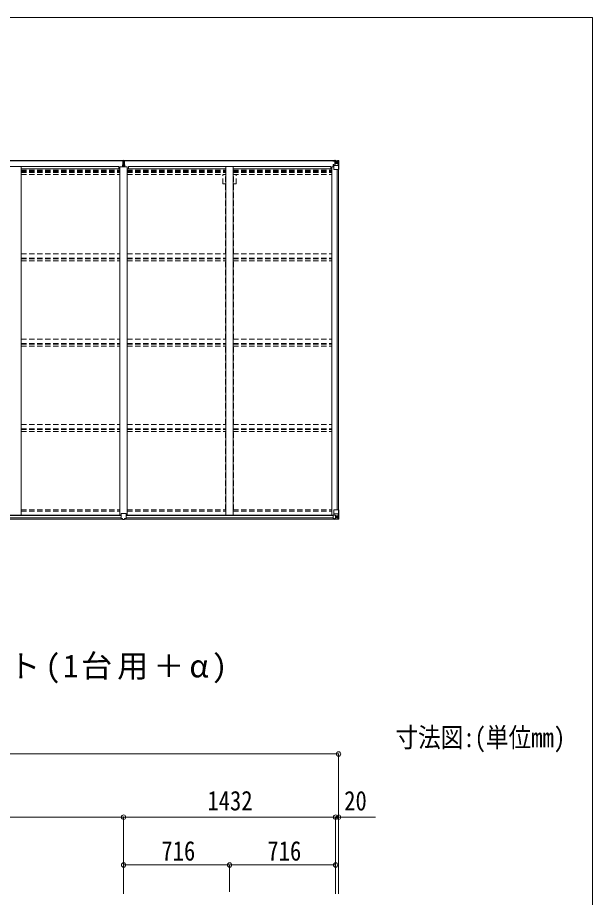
# Model space of a CAD drawing. Units: millimetres at full size, sheet at 1:30. Extents: x -20750 to 2444, y -5820 to 5820.
# Drawn here: x -1863 to 2020, y -123 to 5820 of the extents above; entities that cross this region are included whole.
import ezdxf
from ezdxf.enums import TextEntityAlignment as Align

# ---------------------------------------------------------------- set-up
doc = ezdxf.new("R2010")
doc.units = ezdxf.units.MM
doc.header["$LTSCALE"] = 30
doc.header["$PDMODE"] = 32
doc.header["$PDSIZE"] = 30
doc.linetypes.add('DASHED1', pattern=[1.8, 1.2, -0.6])
for name, color, linetype, lineweight in [('0-3_ELV2', 4, 'Continuous', 9), ('0-4_TABLE1', 6, 'Continuous', 9), ('0-6_OTH_LINE', 6, 'Continuous', 9), ('F-0_240', 7, 'Continuous', 9)]:
    doc.layers.add(name, color=color, linetype=linetype, lineweight=lineweight)
doc.styles.add('ＭＳ ゴシック', font='')
doc.styles.get('ＭＳ ゴシック').set_extended_font_data('MS Gothic')

msp = doc.modelspace()

# ---------------------------------------------------------------- linework, layer by layer
at = {"layer": '0-3_ELV2'}
for p, q in [((-6157.2, 4854.04), (-1153.19, 4854.04)), ((-6157.2, 4851.89), (-1153.19, 4851.89)), ((-1140.19, 4854.04), (283.81, 4854.04)), ((-1140.19, 4851.89), (283.81, 4851.89)), ((-6126.2, 4813.75), (-1179.19, 4813.75)), ((-1837.69, 4813.74), (-1837.69, 2457.94)), ((-1837.69, 4798.24), (-1171.69, 4798.24)), ((-1179.19, 4798.24), (-1179.19, 4813.75)), ((-1171.69, 2457.94), (-1171.69, 4811.92)), ((-1171.69, 4811.92), (-1121.69, 4811.92)), ((-1121.69, 2457.94), (-1121.69, 4811.92)), ((-1121.69, 4798.24), (-455.69, 4798.24)), ((-1114.19, 4813.75), (252.8, 4813.75)), ((-1114.19, 4798.24), (-1114.19, 4813.75)), ((-455.69, 2457.94), (-455.69, 4813.75)), ((-405.69, 2457.94), (-405.69, 4813.75)), ((-405.69, 4798.24), (260.3, 4798.24)), ((252.8, 4798.24), (252.8, 4813.75)), ((260.3, 4811.92), (260.3, 2457.94)), ((260.3, 4811.92), (273.31, 4811.92)), ((295.6, 4793.27), (295.6, 2493.96)), ((305.3, 4793.27), (305.3, 2493.96)), ((-6153.96, 2457.94), (-1163.19, 2457.94)), ((-6142.2, 2455.68), (-1163.19, 2455.68)), ((-6142.2, 2440.06), (-1163.19, 2440.06)), ((-1130.19, 2457.94), (280.57, 2457.94)), ((-1130.19, 2455.68), (268.81, 2455.68)), ((-1130.19, 2440.06), (268.81, 2440.06)), ((-6152.2, 2432.17), (-1153.19, 2432.17)), ((-1140.19, 2432.17), (278.81, 2432.17))]:
    msp.add_line(p, q, dxfattribs=at)
at = {"layer": '0-3_ELV2', "linetype": 'DASHED1'}
for p, q in [((-1837.69, 4789.84), (-1171.69, 4789.84)), ((-1837.69, 4781.64), (-1171.69, 4781.64)), ((-1837.69, 4777.72), (-1171.69, 4777.72)), ((-1837.69, 4772.64), (-1171.69, 4772.64)), ((-1837.69, 4759.63), (-1171.69, 4759.63)), ((-1121.69, 4789.84), (-455.69, 4789.84)), ((-1121.69, 4781.64), (-455.69, 4781.64)), ((-1121.69, 4777.72), (-455.69, 4777.72)), ((-1121.69, 4772.64), (-455.69, 4772.64)), ((-1121.69, 4759.63), (-455.69, 4759.63)), ((-475.9, 4698.04), (-475.9, 4759.63)), ((-458.2, 4223.89), (-458.2, 4759.63)), ((-405.69, 4789.84), (260.3, 4789.84)), ((-405.69, 4781.64), (260.3, 4781.64)), ((-405.69, 4777.72), (260.3, 4777.72)), ((-405.69, 4772.64), (260.3, 4772.64)), ((-405.69, 4759.63), (260.3, 4759.63)), ((-403.2, 4223.89), (-403.2, 4759.63)), ((-385.5, 4698.04), (-385.5, 4759.63)), ((-475.9, 4698.04), (-458.2, 4698.04)), ((-403.2, 4698.04), (-385.5, 4698.04)), ((-1837.69, 4223.89), (-1171.69, 4223.89)), ((-1121.69, 4223.89), (-455.69, 4223.89)), ((-405.69, 4223.89), (260.27, 4223.89)), ((-1837.69, 4194.16), (-1171.69, 4194.16)), ((-1837.69, 4189.61), (-1171.69, 4189.61)), ((-1837.69, 4176.6), (-1171.69, 4176.6)), ((-1121.69, 4194.16), (-455.69, 4194.16)), ((-1121.69, 4189.61), (-455.69, 4189.61)), ((-1121.69, 4176.6), (-455.69, 4176.6)), ((-458.2, 3647.69), (-458.2, 4176.6)), ((-405.69, 4194.16), (260.27, 4194.16)), ((-405.69, 4189.61), (260.27, 4189.61)), ((-405.69, 4176.6), (260.27, 4176.6)), ((-403.2, 3647.69), (-403.2, 4176.6)), ((-1837.69, 3647.81), (-1171.69, 3647.81)), ((-1121.69, 3647.81), (-455.69, 3647.81)), ((-405.69, 3647.81), (260.27, 3647.81)), ((-1837.69, 3618.08), (-1171.69, 3618.08)), ((-1837.69, 3613.53), (-1171.69, 3613.53)), ((-1837.69, 3600.52), (-1171.69, 3600.52)), ((-1121.69, 3618.08), (-455.69, 3618.08)), ((-1121.69, 3613.53), (-455.69, 3613.53)), ((-1121.69, 3600.52), (-455.69, 3600.52)), ((-458.2, 3071.61), (-458.2, 3599.33)), ((-405.69, 3618.08), (260.27, 3618.08)), ((-405.69, 3613.53), (260.27, 3613.53)), ((-405.69, 3600.52), (260.27, 3600.52)), ((-403.2, 3071.61), (-403.2, 3599.33)), ((-1837.69, 3071.74), (-1171.69, 3071.74)), ((-1837.69, 3042), (-1171.69, 3042)), ((-1837.69, 3037.45), (-1171.69, 3037.45)), ((-1121.69, 3071.74), (-455.69, 3071.74)), ((-1121.69, 3042), (-455.69, 3042)), ((-1121.69, 3037.45), (-455.69, 3037.45)), ((-405.69, 3071.74), (260.27, 3071.74)), ((-405.69, 3042), (260.27, 3042)), ((-405.69, 3037.45), (260.27, 3037.45)), ((-1837.69, 3024.44), (-1171.69, 3024.44)), ((-1121.69, 3024.44), (-455.69, 3024.44)), ((-458.2, 2494.11), (-458.2, 3023.25)), ((-405.69, 3024.44), (260.27, 3024.44)), ((-403.2, 2494.11), (-403.2, 3023.25)), ((-1837.69, 2494.11), (-1171.69, 2494.11)), ((-1837.69, 2485.77), (-1171.69, 2485.77)), ((-1121.69, 2494.11), (-455.69, 2494.11)), ((-1121.69, 2485.77), (-455.69, 2485.77)), ((-405.69, 2494.11), (260.3, 2494.11)), ((-405.69, 2485.77), (260.3, 2485.77))]:
    msp.add_line(p, q, dxfattribs=at)
at = {"layer": '0-4_TABLE1'}
for p, q in [((-1155.19, 4824.68), (-1148.19, 4824.74)), ((-1155.19, 4811.92), (-1155.19, 4824.68)), ((-1148.19, 4824.24), (-1155.19, 4824.18)), ((-1155.19, 4823.3), (-1148.19, 4823.24)), ((-1148.19, 4822.74), (-1155.19, 4822.8)), ((-1153.19, 4855.74), (-1146.69, 4856.14)), ((-1153.19, 4851.24), (-1153.19, 4855.74)), ((-1148.19, 4853.05), (-1153.19, 4852.74)), ((-1152.19, 4850.24), (-1148.19, 4850.24)), ((-1152.19, 4824.71), (-1152.19, 4850.24)), ((-1152.19, 4848.41), (-1148.19, 4848.34)), ((-1152.19, 4844.81), (-1148.19, 4844.74)), ((-1152.19, 4836.58), (-1148.19, 4836.54)), ((-1146.69, 4853.13), (-1148.19, 4853.04)), ((-1148.19, 4853.04), (-1148.19, 4811.92)), ((-1148.19, 4839.53), (-1145.19, 4839.53)), ((-1148.19, 4832.45), (-1145.19, 4832.45)), ((-1148.19, 4822.81), (-1145.19, 4822.81)), ((-1148.19, 4815.74), (-1145.19, 4815.74)), ((-1146.69, 4856.14), (-1140.19, 4855.74)), ((-1146.69, 4856.14), (-1146.69, 4853.13)), ((-1140.19, 4852.74), (-1146.69, 4853.13)), ((-1145.19, 4850.24), (-1141.19, 4850.24)), ((-1145.19, 4850.24), (-1145.19, 4811.92)), ((-1145.19, 4848.34), (-1141.19, 4848.34)), ((-1145.19, 4844.74), (-1141.19, 4844.74)), ((-1145.19, 4836.54), (-1141.19, 4836.54)), ((-1145.19, 4824.74), (-1138.19, 4824.68)), ((-1138.19, 4824.18), (-1145.19, 4824.24)), ((-1145.19, 4823.24), (-1138.19, 4823.3)), ((-1138.19, 4822.8), (-1145.19, 4822.74)), ((-1141.19, 4824.71), (-1141.19, 4850.24)), ((-1140.19, 4851.24), (-1140.19, 4855.74)), ((-1138.19, 4824.68), (-1138.19, 4811.92)), ((267.31, 4849.29), (267.31, 4851.89)), ((273.31, 4850.97), (267.31, 4850.97)), ((268.31, 4851.89), (268.31, 4850.97)), ((268.31, 4849.24), (283.31, 4849.11)), ((273.85, 4828.18), (268.81, 4828.14)), ((268.81, 4811.92), (268.81, 4828.14)), ((268.81, 4826.42), (273.31, 4826.39)), ((268.81, 4816.27), (273.31, 4816.27)), ((269.81, 4828.15), (269.81, 4826.41)), ((273.51, 4854.47), (271.81, 4854.04)), ((283.31, 4849.27), (273.31, 4849.36)), ((273.31, 4794.27), (273.31, 4827.37)), ((297.31, 4819.94), (273.31, 4819.94)), ((273.51, 4854.47), (273.81, 4854.47)), ((273.81, 4854.47), (273.81, 4854.04)), ((284.48, 4829.91), (274.13, 4828.26)), ((274.13, 4827.63), (284.48, 4829.28)), ((274.13, 4828.26), (274.13, 4827.63)), ((275.31, 4850.2), (275.31, 4851.89)), ((275.31, 4851.23), (283.31, 4851.23)), ((275.31, 4851.2), (283.31, 4851.2)), ((275.31, 4850.2), (283.81, 4850.2)), ((278.81, 4854.04), (278.81, 4856.67)), ((278.81, 4856.67), (306.37, 4854.98)), ((285.31, 4855.38), (278.81, 4855.78)), ((278.81, 4854.86), (283.81, 4854.77)), ((279.81, 4829.17), (279.81, 4849.13)), ((283.7, 4848.9), (279.81, 4848.9)), ((279.81, 4845.27), (283.81, 4845.27)), ((279.81, 4837.07), (283.81, 4837.07)), ((283.31, 4851.23), (283.31, 4849.27)), ((283.31, 4849.11), (283.31, 4849.27)), ((283.81, 4850.56), (285.31, 4850.56)), ((283.81, 4847.03), (297.31, 4847.03)), ((283.81, 4833.47), (297.31, 4833.47)), ((284.48, 4829.28), (284.48, 4829.91)), ((285.31, 4830.17), (285.31, 4856.27)), ((285.31, 4856.15), (297.31, 4855.37)), ((291.83, 4839.83), (291.83, 4838.87)), ((299.64, 4846.97), (297.31, 4847.03)), ((297.31, 4833.47), (299.64, 4833.5)), ((297.31, 4833.47), (297.31, 4833.47)), ((303.92, 4820.15), (297.31, 4819.94)), ((297.4, 4855.36), (305.32, 4854.89)), ((299.64, 4833.5), (299.64, 4846.97)), ((303.92, 4820.15), (299.77, 4832.24)), ((300.49, 4850.48), (303.23, 4854.15)), ((304.46, 4853.92), (304.46, 4853.85)), ((304.46, 4793.27), (304.46, 4853.85)), ((306.37, 4854.94), (306.37, 4854.97)), ((307.31, 4853.98), (307.31, 4793.27)), ((307.31, 4793.27), (274.31, 4793.27)), ((-1163.19, 2436.03), (-1163.19, 2468.35)), ((-1131.19, 2469.35), (-1162.19, 2469.35)), ((-1130.19, 2436.03), (-1130.19, 2468.35)), ((268.81, 2456.81), (268.81, 2436.65)), ((278.81, 2457.75), (269.81, 2457.72)), ((273.31, 2492.96), (273.31, 2459.86)), ((297.31, 2467.29), (273.31, 2467.29)), ((274.13, 2459.61), (284.48, 2457.95)), ((274.13, 2458.97), (274.13, 2459.61)), ((281.78, 2457.75), (274.13, 2458.97)), ((307.31, 2493.96), (274.31, 2493.96)), ((285.31, 2457.75), (278.81, 2457.75)), ((284.48, 2457.95), (284.48, 2457.75)), ((285.31, 2457.75), (285.31, 2430.96)), ((285.31, 2453.76), (297.31, 2453.76)), ((297.31, 2440.2), (285.31, 2440.2)), ((292.79, 2447.4), (292.79, 2448.36)), ((303.92, 2467.08), (297.31, 2467.29)), ((297.31, 2453.76), (297.31, 2453.76)), ((297.31, 2453.76), (299.64, 2453.73)), ((299.64, 2440.26), (297.31, 2440.2)), ((299.64, 2453.73), (299.64, 2440.26)), ((303.92, 2467.08), (299.77, 2455)), ((304.46, 2493.96), (304.46, 2433.38)), ((307.31, 2433.25), (307.31, 2493.96)), ((-1163.19, 2436.03), (-1163.19, 2435.99)), ((-1153.19, 2435.26), (-1162.19, 2435.32)), ((-1140.19, 2435.26), (-1131.19, 2435.32)), ((-1130.19, 2436.03), (-1130.2, 2435.99)), ((269.81, 2435.94), (278.81, 2435.88)), ((278.81, 2430.56), (278.81, 2436.51)), ((285.31, 2431.08), (297.31, 2431.86)), ((297.4, 2431.87), (305.32, 2432.34)), ((300.49, 2436.75), (303.23, 2433.08)), ((304.46, 2433.31), (304.46, 2433.38)), ((306.37, 2432.29), (306.37, 2432.25))]:
    msp.add_line(p, q, dxfattribs=at)
for points in [[(273.31, 4850.97), (273.31, 4849.35), (267.31, 4849.4)], [(278.81, 4855.27), (283.81, 4855.27), (283.81, 4829.81)], [(290.87, 4841.75), (289.91, 4841.75), (289.91, 4840.79), (290.87, 4840.79)], [(292.79, 4842.71), (292.79, 4843.67), (291.83, 4843.67), (291.83, 4842.71)], [(291.83, 4838.87), (292.79, 4838.87), (292.79, 4839.83)], [(293.75, 4840.79), (294.71, 4840.79), (294.71, 4841.75), (293.75, 4841.75)], [(290.87, 2446.44), (289.91, 2446.44), (289.91, 2445.48), (290.87, 2445.48)], [(292.79, 2448.36), (291.83, 2448.36), (291.83, 2447.4)], [(291.83, 2444.52), (291.83, 2443.56), (292.79, 2443.56), (292.79, 2444.52)], [(293.75, 2445.48), (294.71, 2445.48), (294.71, 2446.44), (293.75, 2446.44)], [(-1146.69, 2429.84), (-1153.19, 2430.23), (-1153.19, 2435.26)], [(-1146.69, 2429.84), (-1140.19, 2430.23), (-1140.19, 2435.26)], [(268.81, 2436.65), (268.82, 2436.54), (278.81, 2436.51)], [(306.37, 2432.25), (297.31, 2431.7), (278.81, 2430.56)]]:
    msp.add_lwpolyline(points, dxfattribs=at)
for centre in [(292.31, 4841.27), (292.31, 2445.96)]:
    msp.add_circle(centre, 5.3, dxfattribs=at)
for centre, radius, start, end in [((-1152.19, 4851.24), 1, 180, 270), ((-1141.19, 4851.24), 1, 270, 0), ((268.17, 4856.93), 7.69, 263.56574, 271.03001), ((274.24, 4827.33), 0.937, 96.73234, 177.67791), ((274.24, 4826.69), 0.937, 96.73234, 177.67791), ((283.3, 4848.77), 0.5, 359.95536, 89.47105), ((283.31, 4851.73), 0.5, 270.00309, 0.00198), ((283.31, 4851.7), 0.5, 269.99891, 359.99891), ((283.29, 4848.6), 0.513, 358.95293, 88.11972), ((284.37, 4830.84), 0.937, 276.73234, 357.67791), ((284.37, 4830.21), 0.937, 276.73234, 357.67791), ((290.87, 4842.71), 0.96, 270, 0), ((290.87, 4839.83), 0.96, 0, 90), ((293.75, 4842.71), 0.96, 180, 270), ((293.75, 4839.83), 0.96, 90, 180), ((303.18, 4853.98), 1.28, 357.54105, 48.82169), ((305.15, 4867.59), 12.7, 264.89689, 270.75534), ((306.31, 4853.98), 0.999, 0.04917, 86.5576), ((306.31, 4853.98), 1, 359.99921, 86.49983), ((306.31, 4853.94), 0.999, 0.04917, 86.5576), ((274.31, 4794.27), 1, 180, 270), ((-1162.19, 2468.35), 1, 90, 180), ((-1131.19, 2468.35), 1, 0, 90), ((274.24, 2460.54), 0.937, 182.32209, 263.26766), ((274.24, 2459.9), 0.937, 182.32209, 263.26766), ((274.31, 2492.96), 1, 90, 180), ((284.37, 2457.02), 0.937, 50.93398, 83.26766), ((290.87, 2447.4), 0.96, 270, 0), ((290.87, 2444.52), 0.96, 0, 90), ((293.75, 2447.4), 0.96, 180, 270), ((293.75, 2444.52), 0.96, 90, 180), ((303.18, 2433.25), 1.28, 311.17831, 2.45895), ((305.15, 2419.64), 12.7, 89.24466, 95.10311), ((306.31, 2433.29), 0.999, 273.4424, 359.95083), ((306.31, 2433.25), 0.999, 273.4424, 359.95083), ((306.31, 2433.25), 1, 273.50017, 0.00079)]:
    msp.add_arc(centre, radius, start, end, dxfattribs=at)
for centre, major_axis, ratio, start_param, end_param in [((-1148.17, 4853.04), (0.18, -2.99), 0.008711, 3.1415927, 4.7113235), ((-1320.06, 4842.53), (171.87, 10.52), 0.017422, 6.2821194, 6.2831848), ((379.05, 4847.03), (-81.75, 0), 0.061163, 6.2824128, 6.2831853), ((302.51, 4846.89), (-0.03, 5), 0.573921, 0.7672717, 1.551125), ((301.04, 4833.52), (0, 3), 0.468246, 1.5772882, 2.0127935), ((304.18, 4851.96), (0.02, 3), 0.466854, 0.125683, 0.7596956), ((303.19, 4822.5), (-0.85, 2.32), 0.403757, 3.0087805, 3.9744392), ((304.37, 4855.06), (-2, 0.12), 0.060933, 2.0712557, 3.1453404), ((105.37, 4867.29), (-201, 12.36), 0.060933, 3.1453404, 3.145839), ((269.81, 2456.81), (-1, -0.021), 0.906239, 4.6936843, 6.2644806), ((379.05, 2440.2), (-81.75, 0), 0.061163, 0, 0.0007725), ((301.04, 2453.71), (0, -3), 0.468246, 4.2703918, 4.7058971), ((302.51, 2440.34), (-0.03, -5), 0.573921, 4.7320603, 5.5159136), ((303.19, 2464.73), (-0.85, -2.32), 0.403757, 2.3087461, 3.2744049), ((-1162.19, 2436.03), (1, -0.012), 0.707053, 3.2044821, 4.7211143), ((-1131.19, 2436.03), (-1, -0.012), 0.707053, 3.2044821, 4.7211143), ((269.81, 2436.64), (-1, 0.012), 0.707053, 0.1587743, 1.5795216), ((304.18, 2435.27), (0.02, -3), 0.466854, 5.5234897, 6.1575023), ((304.37, 2432.17), (-2, -0.12), 0.060933, 3.1378449, 4.2119296), ((105.37, 2419.94), (-201, -12.36), 0.060933, 3.1373463, 3.1378449)]:
    msp.add_ellipse(centre, major_axis=major_axis, ratio=ratio, start_param=start_param, end_param=end_param, dxfattribs=at)
at = {"layer": '0-6_OTH_LINE'}
for p, q in [((-6178.7, 845.65), (305.3, 845.65)), ((305.3, 845.65), (305.3, -97)), ((-6158.7, 418.73), (-1146.7, 418.73)), ((-1146.7, 418.73), (-1146.7, -99.76)), ((-1146.7, 418.73), (285.3, 418.73)), ((285.3, 418.73), (285.3, -99.76)), ((285.3, 418.73), (305.3, 418.73)), ((305.3, 418.73), (305.3, -99.76)), ((-1146.7, 95.65), (-1146.7, -86.8)), ((-1146.7, 95.65), (-430.7, 95.65)), ((-430.7, 95.65), (-430.7, -86.8)), ((-430.7, 95.65), (-430.7, -86.8)), ((-430.7, 95.65), (285.3, 95.65)), ((285.3, 95.65), (285.3, -86.8))]:
    msp.add_line(p, q, dxfattribs=at)
at = {"layer": '0-6_OTH_LINE', "lineweight": 18}
msp.add_line((554.14, 418.73), (305.3, 418.73), dxfattribs=at)
at = {"layer": '0-6_OTH_LINE'}
for p in [(305.3, 845.65), (-1146.7, 418.73), (285.3, 418.73), (305.3, 418.73), (-1146.7, 95.65), (-430.7, 95.65), (285.3, 95.65)]:
    msp.add_point(p, dxfattribs=at)
at = {"layer": 'F-0_240', "color": 5}
for p, q in [((-14419.99, 5820), (2020.01, 5820)), ((2020.01, 5820), (2020.01, -5820))]:
    msp.add_line(p, q, dxfattribs=at)

# ---------------------------------------------------------------- texts
at = {"layer": '0-6_OTH_LINE', "color": 7, "style": 'ＭＳ ゴシック', "width": 0.85}
for s, p in [('寸法図:(単位mm)', (689.12, 851.65)), ('1432', (-580.7, 424.73)), ('20', (343.39, 424.37)), ('716', (-891.51, 85.65)), ('716', (-175.51, 85.65))]:
    msp.add_text(s, height=132, dxfattribs=at).set_placement(p, align=Align.BOTTOM_LEFT)
at = {"layer": '0-6_OTH_LINE', "color": 2, "insert": (-3382.31, 1322.35), "char_height": 154, "attachment_point": 7, "style": 'ＭＳ ゴシック'}
msp.add_mtext('\\T1.16;奥行延長セット(1台用＋α)', dxfattribs=at)

doc.saveas('drawing.dxf')
